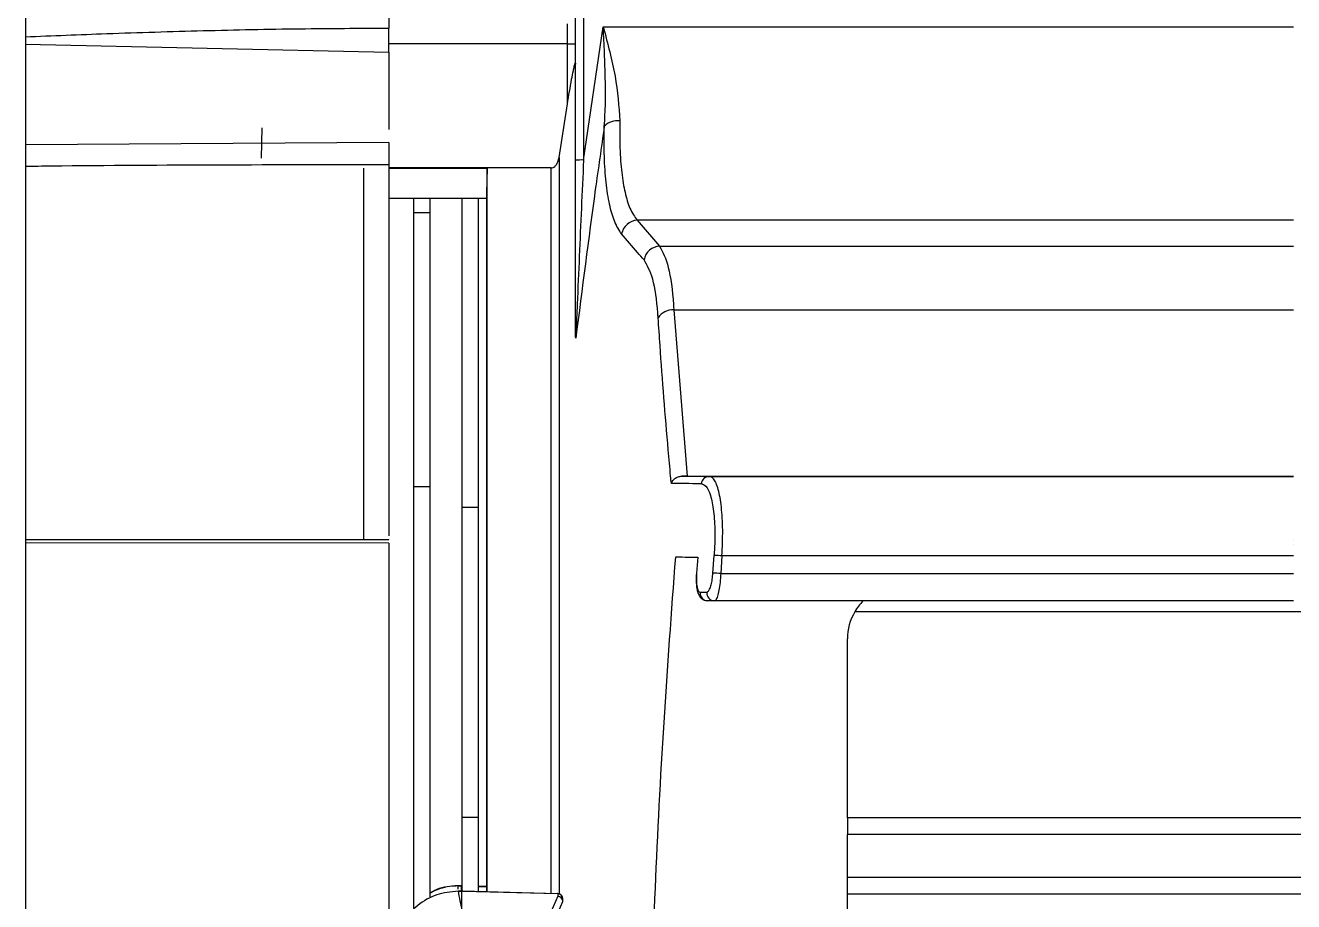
# Model space of a CAD drawing. Extents: x 6 to 134, y 3 to 97.
# Drawn here: x 15.322 to 17.678, y 42.133 to 43.762 of the extents above; entities that cross this region are included whole.
import ezdxf

# ---------------------------------------------------------------- set-up
doc = ezdxf.new("R2010")
doc.units = 0
doc.header["$MEASUREMENT"] = 0
doc.layers.add('OBJECT', color=7, linetype='CONTINUOUS')

msp = doc.modelspace()

# ---------------------------------------------------------------- linework, layer by layer
at = {"layer": 'OBJECT'}
for p, q in [((15.3222, 49.737), (15.3222, 40.7644)), ((16.3442, 43.5111), (16.3442, 44.5588)), ((16.3592, 44.2972), (16.3592, 43.5113)), ((15.9972, 44.2796), (15.9972, 43.7564)), ((16.3292, 43.7273), (16.3292, 43.7645)), ((16.3592, 43.5113), (16.3958, 43.7586)), ((16.3958, 43.7586), (17.6782, 43.7586)), ((15.3222, 43.7268), (15.9972, 43.7119)), ((16.3292, 43.7273), (15.9972, 43.7273)), ((15.9972, 43.7119), (15.9972, 43.5681)), ((16.3292, 43.6158), (16.3292, 43.7273)), ((16.3136, 43.5161), (16.3292, 43.6158)), ((15.7617, 43.5709), (15.7603, 43.5147)), ((15.9972, 43.5442), (15.3222, 43.5395)), ((16.3136, 43.5161), (16.3136, 43.2288)), ((15.9506, 43.4961), (15.9506, 42.8074)), ((15.9972, 43.5026), (15.9972, 42.8131)), ((16.2991, 43.4967), (15.9972, 43.4967)), ((15.9972, 43.4961), (16.1801, 43.4961)), ((16.1801, 43.4961), (16.1786, 43.4495)), ((16.1801, 42.1517), (16.1801, 43.4961)), ((16.2991, 43.2323), (16.2991, 43.4967)), ((16.1786, 43.4495), (16.1786, 42.1518)), ((15.9972, 43.4406), (16.1786, 43.4406)), ((16.0433, 43.4406), (16.0433, 43.4133)), ((16.0733, 43.4406), (16.0733, 43.4133)), ((16.1331, 43.4406), (16.1331, 42.8659)), ((16.1631, 43.4406), (16.1631, 42.8659)), ((16.0733, 43.4133), (16.0433, 43.4133)), ((16.0433, 43.4133), (16.0433, 42.9043)), ((16.0733, 43.4133), (16.0733, 42.9043)), ((16.4588, 43.3994), (16.5005, 43.3513)), ((17.6782, 43.3994), (16.4588, 43.3994)), ((16.5005, 43.3513), (17.6782, 43.3513)), ((16.2991, 42.1486), (16.2991, 43.2323)), ((16.3136, 43.2288), (16.3136, 42.149)), ((16.5267, 43.2327), (16.5513, 42.924)), ((16.5267, 43.2327), (17.6782, 43.2327)), ((16.3442, 43.1936), (16.3442, 43.1949)), ((16.3442, 43.1936), (16.3442, 43.1949)), ((16.3442, 43.1936), (16.3442, 43.1936)), ((16.3442, 43.1936), (16.3442, 43.1936)), ((16.0733, 42.9043), (16.0433, 42.9043)), ((16.0433, 42.9043), (16.0433, 42.1217)), ((16.0733, 42.9043), (16.0733, 42.1425)), ((16.5513, 42.924), (17.6782, 42.924)), ((16.5925, 42.9235), (17.6782, 42.9235)), ((16.1631, 42.8659), (16.1331, 42.8659)), ((16.1331, 42.8659), (16.1331, 42.2897)), ((16.1631, 42.8659), (16.1631, 42.2897)), ((15.9972, 42.8059), (15.3222, 42.8062)), ((15.9972, 42.7996), (15.3222, 42.7999)), ((15.9972, 42.8059), (15.9972, 42.8064)), ((15.9972, 42.7996), (15.9972, 42.0077)), ((17.6782, 42.8055), (17.6782, 42.8055)), ((17.6782, 42.7979), (17.6782, 42.7979)), ((16.5714, 42.7735), (16.5691, 42.7436)), ((16.5995, 42.7439), (16.6018, 42.7766)), ((16.6163, 42.7758), (16.614, 42.743)), ((17.6782, 42.7758), (16.6163, 42.7758)), ((16.614, 42.743), (17.6782, 42.743)), ((16.6024, 42.6923), (16.59, 42.6924)), ((17.6782, 42.6923), (16.6024, 42.6923)), ((20.0001, 42.6718), (16.8627, 42.6718)), ((16.8494, 42.2889), (16.8494, 42.6218)), ((16.1631, 42.2897), (16.1331, 42.2897)), ((16.1331, 42.2897), (16.1331, 42.1522)), ((16.1631, 42.2897), (16.1631, 42.1522)), ((19.7841, 42.2889), (16.8494, 42.2889)), ((16.8494, 42.2889), (16.8494, 42.2579)), ((16.8494, 42.1784), (16.8494, 42.2579)), ((19.7714, 42.2579), (16.8494, 42.2579)), ((19.7419, 42.1784), (16.8494, 42.1784)), ((16.8494, 42.1472), (16.8494, 42.1784)), ((16.1264, 42.1628), (16.1264, 42.1626)), ((16.1316, 42.1628), (16.1264, 42.1628)), ((16.1264, 42.1626), (16.1316, 42.1626)), ((16.1264, 42.1528), (16.1264, 42.153)), ((16.1264, 42.153), (16.1316, 42.153)), ((16.1316, 42.1528), (16.1264, 42.1528)), ((16.1316, 42.1626), (16.1316, 42.1628)), ((16.1316, 42.153), (16.1316, 42.1528)), ((16.1323, 42.153), (16.1323, 42.1626)), ((16.1339, 42.153), (16.1323, 42.153)), ((16.1331, 42.117), (16.1331, 42.1528)), ((16.1347, 42.1528), (16.1347, 42.1529)), ((16.1347, 42.1529), (16.3109, 42.1483)), ((16.3109, 42.1482), (16.1347, 42.1528)), ((16.1786, 42.1616), (16.1631, 42.162)), ((16.1631, 42.1618), (16.1786, 42.1614)), ((16.3112, 42.1433), (16.2896, 42.0938)), ((16.2991, 42.0839), (16.3206, 42.1334)), ((16.3109, 42.1483), (16.3109, 42.1482)), ((16.3112, 42.1482), (16.3112, 42.1433)), ((16.3206, 42.1382), (16.3206, 42.1383)), ((16.3206, 42.1334), (16.3206, 42.1382)), ((16.8494, 42.0678), (16.8494, 42.1472)), ((19.7314, 42.1472), (16.8494, 42.1472))]:
    msp.add_line(p, q, dxfattribs=at)
at = {"layer": 'OBJECT', "flags": 128}
msp.add_lwpolyline([(16.5755, 42.7084), (16.583, 42.7084), (16.5879, 42.7083)], dxfattribs=at)
at = {"layer": 'OBJECT'}
for centre, radius, start, end in [((16.333, 43.978), 0.2508, 269.1434, 272.5714), ((16.4221, 43.5505), 0.0338, 82.2553, 136.2263), ((16.3555, 43.2606), 0.2508, 89.1434, 92.5714), ((16.4604, 43.3684), 0.0311, 92.9131, 169.6161), ((16.5022, 43.3203), 0.0311, 93.0314, 170.0372), ((16.525, 43.1998), 0.033, 86.971, 145.7136), ((16.5927, 42.9088), 0.0147, 90.8543, 176.2449), ((16.5848, 42.3685), 0.4085, 85.5795, 87.6156), ((16.5832, 42.3354), 0.4088, 85.685, 87.7194), ((16.5902, 42.7072), 0.0148, 175.1298, 269.0192), ((16.6026, 42.7071), 0.0148, 175.1703, 269.0184), ((16.9494, 42.6218), 0.1, 135.1895, 150.0194), ((16.9494, 42.6218), 0.1, 150.0194, 180)]:
    msp.add_arc(centre, radius, start, end, dxfattribs=at)
for centre, major_axis, ratio, start_param, end_param in [((18.1956, 42.0663), (0, 2.1226), 0.976119, 1.525405, 1.528306), ((16.1264, 42.042), (0, 0.1206), 0.995343, 0, 0.004204), ((16.1264, 42.0335), (0.12, 0), 0.99532, 1.570796, 1.575001), ((16.1264, 42.044), (0.12, 0), 0.989788, 1.570796, 1.574137), ((18.1956, 42.6513), (0, 2.3651), 0.895193, 1.783132, 1.798644), ((16.1264, 42.0316), (0, 0.1212), 0.989893, 0, 0.00334), ((16.1316, 42.044), (0.12, 0), 0.989788, 1.557705, 1.570796), ((16.1316, 42.042), (0, 0.1206), 0.995343, 6.276674, 6.283185), ((16.1316, 42.0335), (0.12, 0), 0.99532, 1.564286, 1.570796), ((16.1316, 42.0316), (0, 0.1212), 0.989893, 6.270094, 6.283185), ((16.1316, 42.0316), (0.0032, 0.1212), 0.989879, 0.000332, 0.013421), ((16.1316, 42.0335), (0.12, -0.0033), 0.995313, 1.571788, 1.578305), ((16.3106, 42.1384), (0.01, -0.00027), 0.995313, 1.431187, 1.571788), ((16.3106, 42.1381), (0.0003, 0.0101), 0.989879, 6.257338, 6.283518), ((16.3106, 42.1382), (0.01, 0), 0.999923, 0, 1.518436), ((16.3106, 42.1334), (0.00979, -0.00204), 0.991895, 0.210094, 1.722176)]:
    msp.add_ellipse(centre, major_axis=major_axis, ratio=ratio, start_param=start_param, end_param=end_param, dxfattribs=at)
for points, knots in [([(15.3222, 43.7404), (15.3725, 43.7424), (15.4827, 43.7468), (15.6527, 43.752), (15.8274, 43.7557), (15.9423, 43.7562), (15.9972, 43.7564)], [0, 0, 0, 0, 0.22394, 0.489698, 0.755953, 1, 1, 1, 1]), ([(15.9972, 43.7119), (15.9972, 43.7187), (15.9972, 43.7322), (15.9972, 43.7473), (15.9972, 43.7545), (15.9972, 43.7564)], [0, 0, 0, 0, 0.425022, 0.850044, 1, 1, 1, 1]), ([(16.3958, 43.7586), (16.3959, 43.7583), (16.4037, 43.7276), (16.4205, 43.6673), (16.4247, 43.6113), (16.4267, 43.584)], [0, 0, 0, 0, 0.0042059, 0.5140991, 1, 1, 1, 1]), ([(16.3977, 43.5739), (16.3986, 43.5884), (16.4003, 43.6175), (16.3997, 43.663), (16.3981, 43.7098), (16.3966, 43.742), (16.3958, 43.7583), (16.3958, 43.7586)], [0, 0, 0, 0, 0.240523, 0.482861, 0.738719, 0.99568, 1, 1, 1, 1]), ([(16.3292, 43.6158), (16.3317, 43.6311), (16.3351, 43.6518), (16.3396, 43.675), (16.3416, 43.6842), (16.3427, 43.6886), (16.3433, 43.6905), (16.3437, 43.6911), (16.3439, 43.6913), (16.3441, 43.6911), (16.3442, 43.6904), (16.3442, 43.6897), (16.3442, 43.6892)], [0, 0, 0, 0, 0.555379, 0.755679, 0.855921, 0.90616, 0.931393, 0.942808, 0.954332, 0.964422, 0.978318, 1, 1, 1, 1]), ([(16.3977, 43.5739), (16.3921, 43.5347), (16.3732, 43.4036), (16.3565, 43.2722), (16.3447, 43.1801)], [0, 0, 0, 0, 0.298972, 1, 1, 1, 1]), ([(16.4298, 43.374), (16.4251, 43.3811), (16.4164, 43.3944), (16.4069, 43.4282), (16.4006, 43.4685), (16.3971, 43.5171), (16.3975, 43.5548), (16.3977, 43.5739)], [0, 0, 0, 0, 0.225205, 0.416142, 0.612394, 0.803411, 1, 1, 1, 1]), ([(16.4267, 43.584), (16.4265, 43.5669), (16.4261, 43.532), (16.4295, 43.4874), (16.4358, 43.4497), (16.4453, 43.4184), (16.4541, 43.406), (16.4588, 43.3994)], [0, 0, 0, 0, 0.190703, 0.387086, 0.577986, 0.774323, 1, 1, 1, 1]), ([(15.9972, 43.5442), (15.9972, 43.5404), (15.9972, 43.5298), (15.9972, 43.5151), (15.9972, 43.506), (15.9972, 43.5026)], [0, 0, 0, 0, 0.263884, 0.723096, 1, 1, 1, 1]), ([(16.2991, 43.4967), (16.3003, 43.4969), (16.3026, 43.4972), (16.3063, 43.4996), (16.3102, 43.5045), (16.3125, 43.5105), (16.3133, 43.5148), (16.3136, 43.5161)], [0, 0, 0, 0, 0.137367, 0.273624, 0.490713, 0.853103, 1, 1, 1, 1]), ([(15.9972, 43.5026), (15.8927, 43.5024), (15.6837, 43.5021), (15.4587, 43.5009), (15.3382, 43.4995), (15.3222, 43.4994)], [0, 0, 0, 0, 0.46446, 0.928893, 1, 1, 1, 1]), ([(16.3442, 43.1949), (16.3442, 43.1963), (16.3442, 43.2033), (16.3442, 43.2189), (16.3442, 43.2922), (16.3442, 43.3911), (16.3442, 43.4811), (16.3442, 43.5111)], [0, 0, 0, 0, 0.014234, 0.068612, 0.151706, 0.717441, 1, 1, 1, 1]), ([(16.3592, 43.5113), (16.3578, 43.4815), (16.3537, 43.3921), (16.3495, 43.294), (16.3464, 43.2207), (16.3457, 43.2028), (16.3452, 43.191), (16.3449, 43.184), (16.3448, 43.1809), (16.3447, 43.1801)], [0, 0, 0, 0, 0.268658, 0.805903, 0.884275, 0.935242, 0.969752, 0.993306, 1, 1, 1, 1]), ([(16.4716, 43.3257), (16.4676, 43.3302), (16.4535, 43.3463), (16.4397, 43.3624), (16.4298, 43.374)], [0, 0, 0, 0, 0.283443, 1, 1, 1, 1]), ([(16.5005, 43.3513), (16.5063, 43.3403), (16.5179, 43.3181), (16.5246, 43.2668), (16.5265, 43.236), (16.5267, 43.2327)], [0, 0, 0, 0, 0.471497, 0.944245, 1, 1, 1, 1]), ([(16.4977, 43.2184), (16.4975, 43.2213), (16.4956, 43.2492), (16.4889, 43.2956), (16.4773, 43.3157), (16.4716, 43.3257)], [0, 0, 0, 0, 0.055698, 0.528179, 1, 1, 1, 1]), ([(16.5222, 42.9104), (16.5217, 42.9149), (16.5198, 42.9357), (16.5121, 43.0211), (16.5043, 43.1192), (16.4989, 43.2012), (16.4977, 43.2184)], [0, 0, 0, 0, 0.044596, 0.202193, 0.832595, 1, 1, 1, 1]), ([(16.3447, 43.1801), (16.3447, 43.1803), (16.3443, 43.1843), (16.3443, 43.189), (16.3442, 43.1936)], [0, 0, 0, 0, 0.033077, 1, 1, 1, 1]), ([(16.5222, 42.9104), (16.5222, 42.9104), (16.5226, 42.9117), (16.5242, 42.915), (16.5282, 42.9196), (16.5345, 42.9233), (16.5393, 42.9238), (16.5416, 42.924)], [0, 0, 0, 0, 0.008355, 0.186424, 0.481886, 0.747032, 1, 1, 1, 1]), ([(16.578, 42.9097), (16.5768, 42.9098), (16.5581, 42.91), (16.5396, 42.9102), (16.5222, 42.9104)], [0, 0, 0, 0, 0.063733, 1, 1, 1, 1]), ([(16.5416, 42.924), (16.5574, 42.9239), (16.5743, 42.9237), (16.5913, 42.9235), (16.5925, 42.9235)], [0, 0, 0, 0, 0.930024, 1, 1, 1, 1]), ([(16.5513, 42.924), (16.5482, 42.924), (16.5449, 42.924), (16.5419, 42.924), (16.5416, 42.924)], [0, 0, 0, 0, 0.9161104, 1, 1, 1, 1]), ([(16.578, 42.9097), (16.5807, 42.9089), (16.5871, 42.907), (16.5953, 42.8899), (16.6012, 42.86), (16.6039, 42.8207), (16.6025, 42.7913), (16.6018, 42.7766)], [0, 0, 0, 0, 0.161508, 0.374623, 0.583393, 0.791695, 1, 1, 1, 1]), ([(16.6163, 42.7758), (16.617, 42.7921), (16.6184, 42.8247), (16.6157, 42.8683), (16.6098, 42.9015), (16.6016, 42.9205), (16.5952, 42.9226), (16.5925, 42.9235)], [0, 0, 0, 0, 0.208662, 0.417282, 0.626121, 0.83894, 1, 1, 1, 1]), ([(15.3222, 42.8065), (15.3321, 42.8065), (15.5571, 42.8064), (15.7821, 42.8064), (15.9972, 42.8064)], [0, 0, 0, 0, 0.04427, 1, 1, 1, 1]), ([(16.4791, 41.5429), (16.4799, 41.6455), (16.4814, 41.8507), (16.4917, 42.1585), (16.5074, 42.4664), (16.5227, 42.6714), (16.5304, 42.7739)], [0, 0, 0, 0, 0.249749, 0.499603, 0.749756, 1, 1, 1, 1]), ([(16.5304, 42.7739), (16.5382, 42.7738), (16.5518, 42.7737), (16.5655, 42.7735), (16.5714, 42.7735)], [0, 0, 0, 0, 0.571195, 1, 1, 1, 1]), ([(16.5687, 42.7436), (16.5684, 42.7388), (16.5679, 42.7285), (16.5694, 42.7138), (16.5723, 42.7035), (16.5786, 42.696), (16.5845, 42.6927), (16.5885, 42.6927), (16.59, 42.6927)], [0, 0, 0, 0, 0.199311, 0.421629, 0.690523, 0.818189, 0.931932, 1, 1, 1, 1]), ([(16.5691, 42.7436), (16.5689, 42.7411), (16.5685, 42.7348), (16.5688, 42.725), (16.5702, 42.7159), (16.5725, 42.7097), (16.5745, 42.7088), (16.5755, 42.7084)], [0, 0, 0, 0, 0.131882, 0.340992, 0.557149, 0.778709, 1, 1, 1, 1]), ([(16.5879, 42.7083), (16.5887, 42.7085), (16.5905, 42.709), (16.5934, 42.7137), (16.5962, 42.7217), (16.5984, 42.7322), (16.5991, 42.74), (16.5995, 42.7439)], [0, 0, 0, 0, 0.1604329, 0.3776303, 0.5880803, 0.7939226, 1, 1, 1, 1]), ([(16.614, 42.743), (16.6136, 42.7375), (16.6129, 42.7264), (16.6107, 42.7115), (16.6079, 42.6999), (16.605, 42.6933), (16.6032, 42.6926), (16.6024, 42.6923)], [0, 0, 0, 0, 0.207761, 0.414245, 0.624282, 0.84038, 1, 1, 1, 1]), ([(16.126, 42.1528), (16.1125, 42.1515), (16.0855, 42.1487), (16.0499, 42.1279), (16.0225, 42.0982), (16.0139, 42.0733), (16.0098, 42.0613)], [0, 0, 0, 0, 0.253584, 0.507165, 0.760847, 1, 1, 1, 1]), ([(16.126, 42.1628), (16.1122, 42.162), (16.0934, 42.161), (16.0776, 42.1513), (16.0733, 42.1486)], [0, 0, 0, 0, 0.729998, 1, 1, 1, 1]), ([(16.1259, 42.1626), (16.1207, 42.1624), (16.1025, 42.1618), (16.0855, 42.1549), (16.0733, 42.15)], [0, 0, 0, 0, 0.285244, 1, 1, 1, 1]), ([(16.3206, 42.1383), (16.3206, 42.1391), (16.3206, 42.1404), (16.3194, 42.1435), (16.3173, 42.146), (16.3147, 42.1476), (16.313, 42.148), (16.3123, 42.1482)], [0, 0, 0, 0, 0.281503, 0.477149, 0.672463, 0.878462, 1, 1, 1, 1])]:
    msp.add_open_spline(points, degree=3, knots=knots, dxfattribs=at)

doc.saveas('drawing.dxf')
